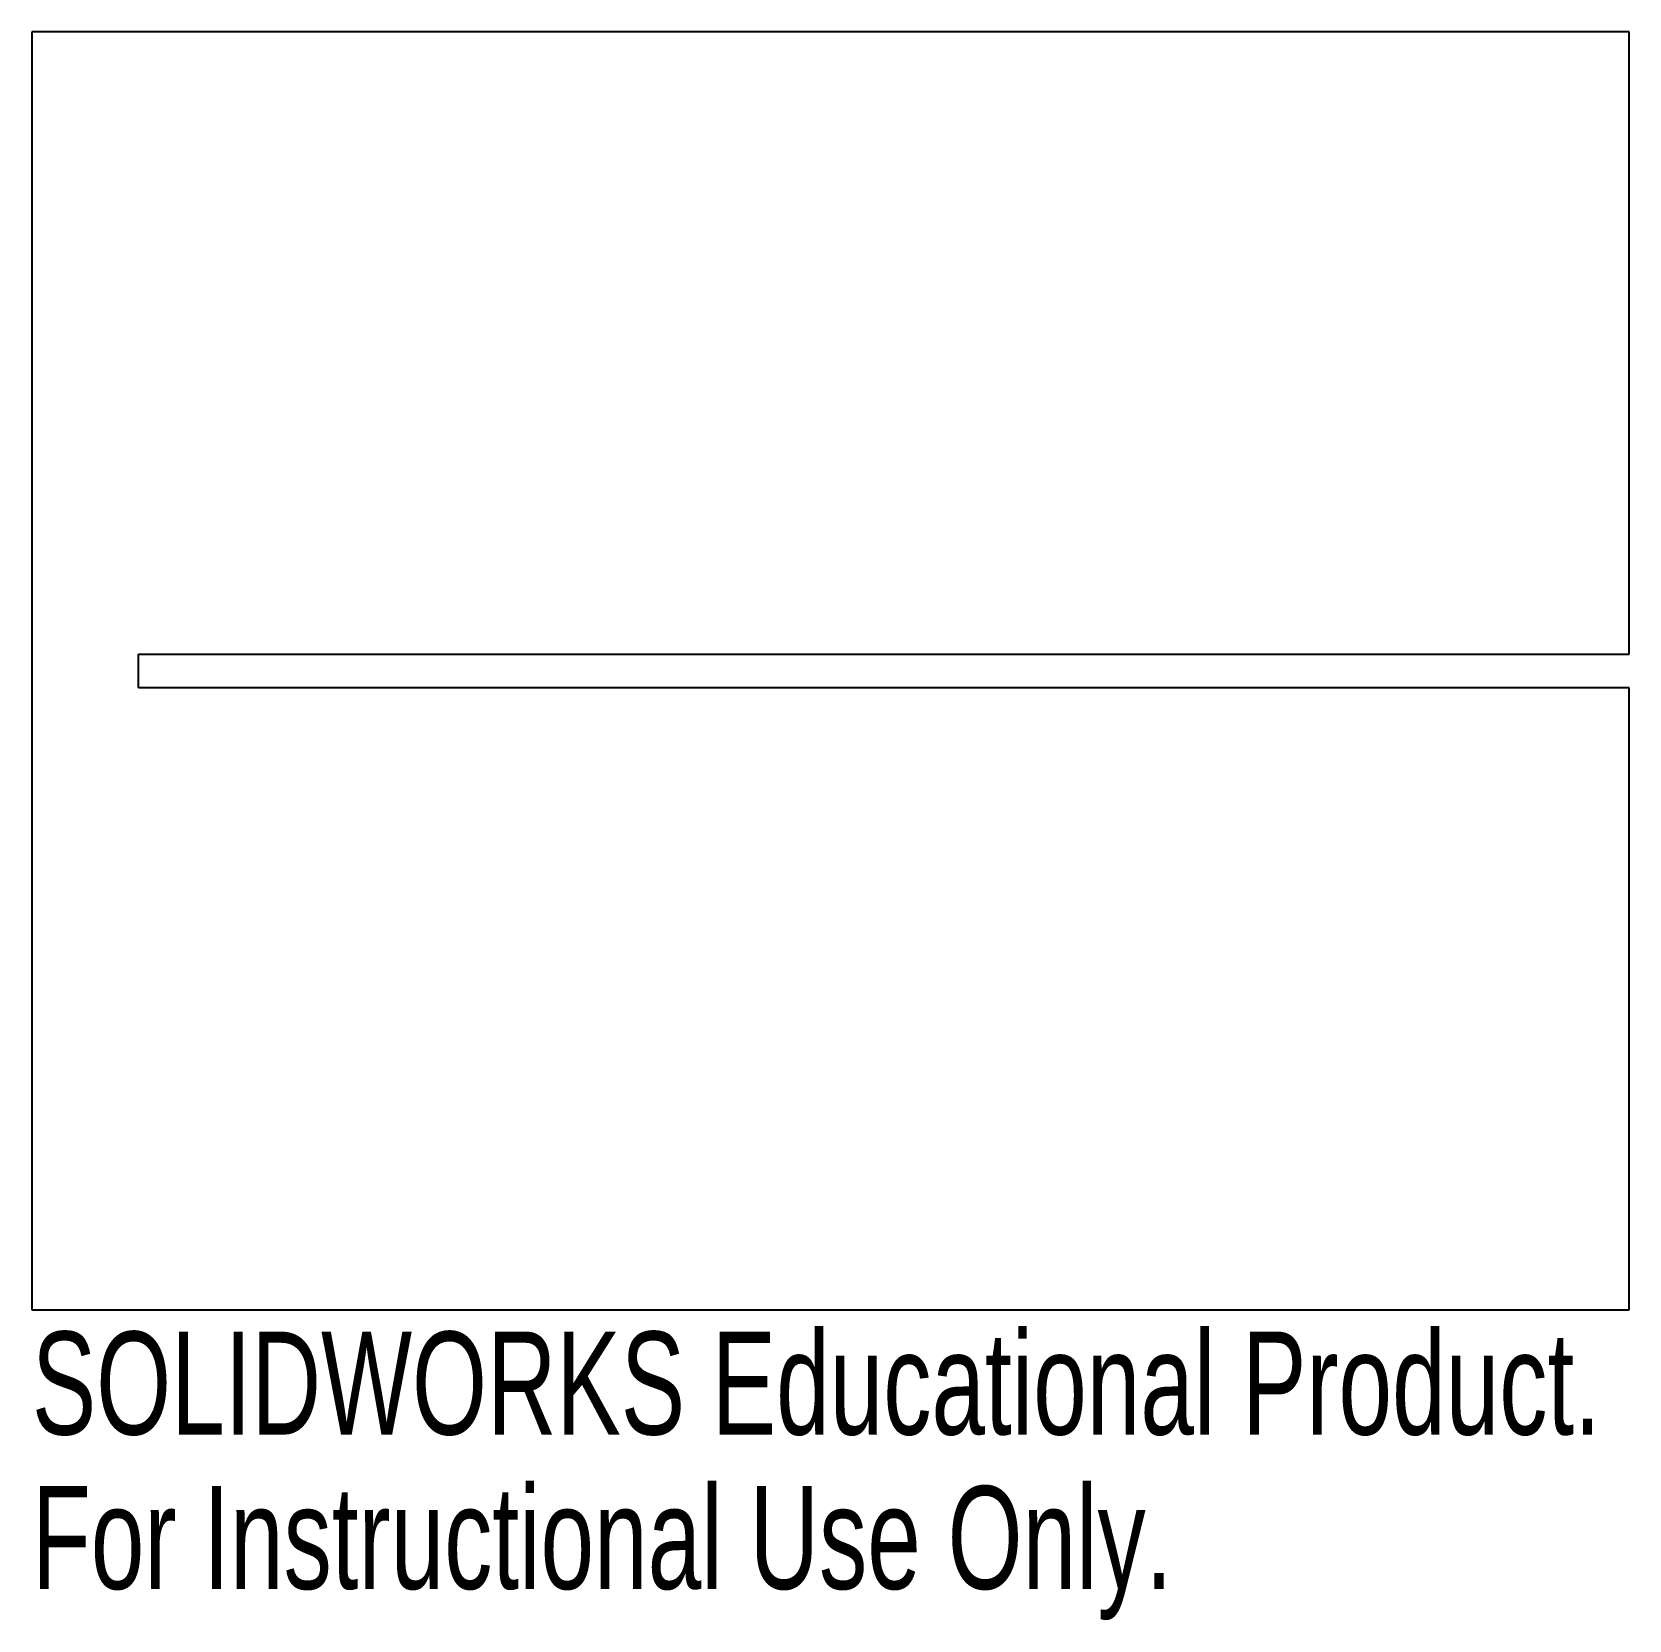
# Model space of a CAD drawing. Header units: millimetres. Extents: x 403.1 to 478.1, y -44.6 to 30.
import ezdxf

# ---------------------------------------------------------------- set-up
doc = ezdxf.new("R2010")
doc.units = ezdxf.units.MM
doc.styles.add('SLDTEXTSTYLE0', font='TXT', dxfattribs={"width": 0.7})

msp = doc.modelspace()

# ---------------------------------------------------------------- linework, layer by layer
at = {"color": 7, "linetype": 'Continuous', "lineweight": 25}
for p, q in [((403.127, 30), (403.127, -30)), ((478.127, 30), (403.127, 30)), ((478.127, 0.794), (478.127, 30)), ((408.127, -0.794), (408.127, 0.794)), ((408.127, 0.794), (478.127, 0.794)), ((478.127, -0.794), (408.127, -0.794)), ((478.127, -30), (478.127, -0.794)), ((403.127, -30), (478.127, -30))]:
    msp.add_line(p, q, dxfattribs=at)

# ---------------------------------------------------------------- texts
at = {"color": 7, "linetype": 'Continuous', "char_height": 4.83362, "attachment_point": 1, "style": 'SLDTEXTSTYLE0'}
for s, insert in [('SOLIDWORKS Educational Product.', (403.127, -31.02)), ('For Instructional Use Only.', (403.127, -38.27))]:
    msp.add_mtext(s, dxfattribs=dict(at, insert=insert))

doc.saveas('drawing.dxf')
